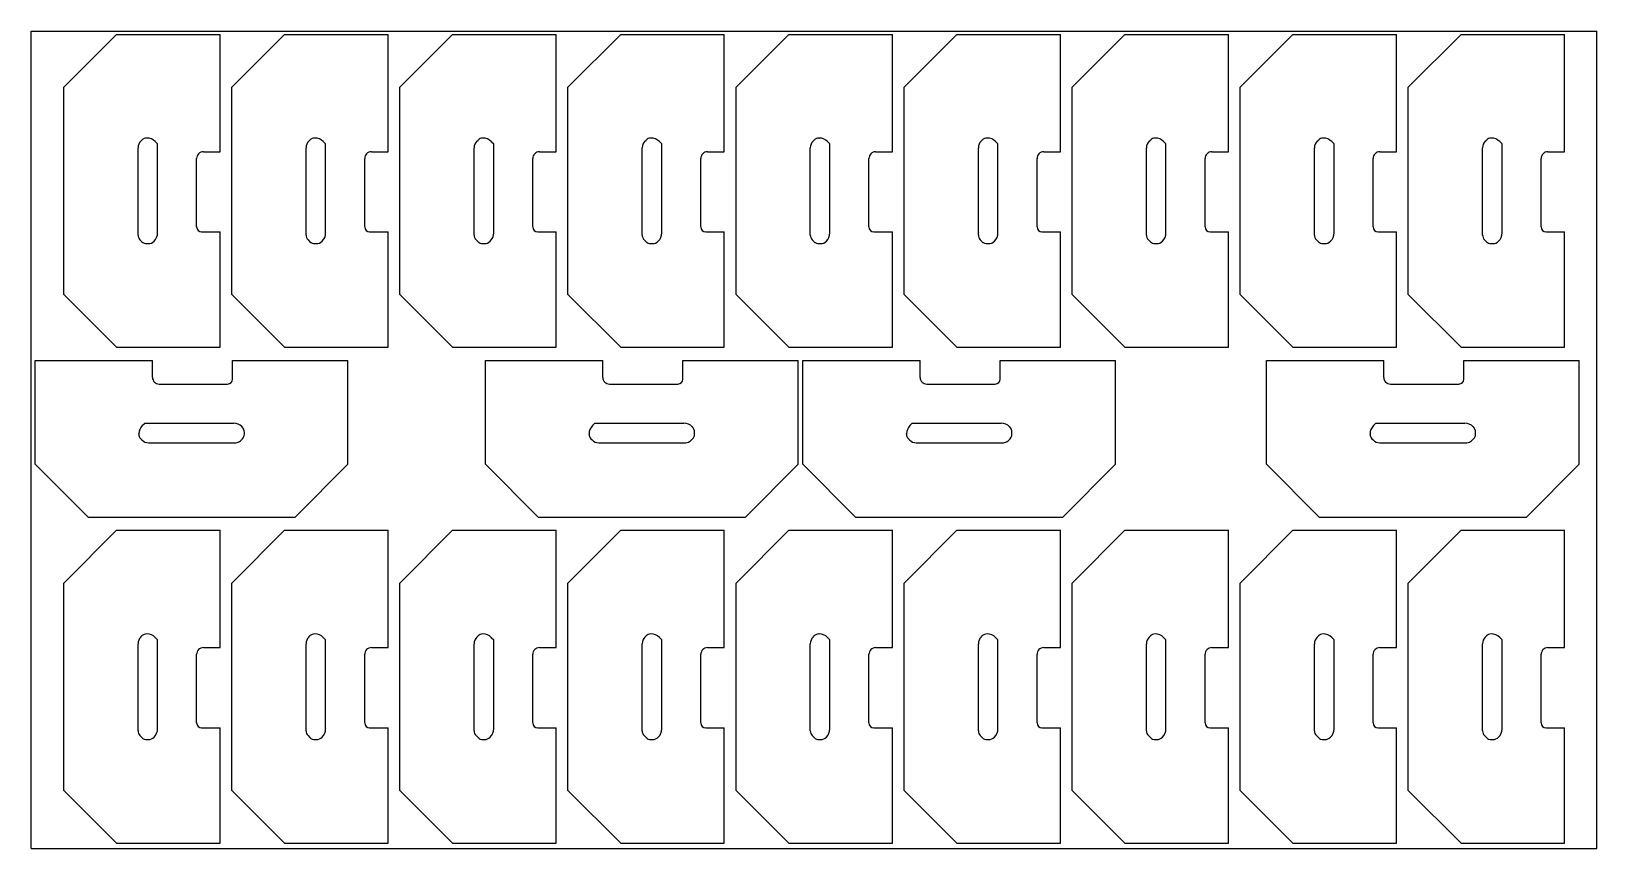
# Model space of a CAD drawing. Header units: millimetres. Extents: x 227 to 628, y 89 to 298.
import ezdxf

# ---------------------------------------------------------------- set-up
doc = ezdxf.new("R2010")
doc.units = ezdxf.units.MM
doc.layers.add('Mechanical28', color=56, linetype='Continuous')

# ---------------------------------------------------------------- blocks, each defined once
blk = doc.blocks.new('3G30A_W_TABS___C______41')
at = {"layer": 'Mechanical28'}
for p, q in [((13.5, 40), (0, 26.5)), ((13.5, 40), (66.5, 40)), ((39.5, 40), (66.5, 40)), ((66.5, 40), (80, 26.5)), ((0, 26.5), (0, 0)), ((80, 26.5), (80, 0)), ((27.5, 20.5), (27, 20)), ((28.71, 21), (29.5, 21)), ((29, 21), (51, 21)), ((52.71, 20.29), (53, 20)), ((26.5, 18.79), (26.5, 18.35)), ((52.6, 16.6), (52, 16)), ((53.5, 18.79), (53.5, 18.77)), ((29.27, 16), (51.5, 16)), ((51.5, 16), (52, 16)), ((29.5, 4.73), (29.5, 0)), ((30.77, 6), (31, 6)), ((31, 6), (48.29, 6)), ((50, 4.29), (50, 0)), ((0, 0), (29.5, 0)), ((50, 0), (80, 0))]:
    blk.add_line(p, q, dxfattribs=at)
for centre, radius, start, end in [((28.71, 19.29), 1.71, 90, 135), ((27.5, 20.5), 0.00000508, 225, 270), ((51, 18.59), 2.41, 45, 90), ((28.21, 18.79), 1.71, 135, 180), ((28.56, 18.35), 2.06, 180, 225), ((29.27, 19.07), 3.07, 225, 270), ((50.43, 18.77), 3.07, 315, 0), ((51.79, 18.79), 1.71, 0, 45), ((30.77, 4.73), 1.27, 90, 180), ((48.29, 4.29), 1.71, 45, 90), ((48.29, 4.29), 1.71, 0, 45)]:
    blk.add_arc(centre, radius, start, end, dxfattribs=at)
blk = doc.blocks.new('3G30A_W_TABS___C______42')
at = {"layer": 'Mechanical28'}
for p, q in [((13.5, 40), (0, 26.5)), ((13.5, 40), (66.5, 40)), ((39.5, 40), (66.5, 40)), ((66.5, 40), (80, 26.5)), ((0, 26.5), (0, 0)), ((80, 26.5), (80, 0)), ((27.5, 20.5), (27, 20)), ((28.71, 21), (29.5, 21)), ((29, 21), (51, 21)), ((52.71, 20.29), (53, 20)), ((26.5, 18.79), (26.5, 18.35)), ((52.6, 16.6), (52, 16)), ((53.5, 18.79), (53.5, 18.77)), ((29.27, 16), (51.5, 16)), ((51.5, 16), (52, 16)), ((29.5, 4.73), (29.5, 0)), ((30.77, 6), (31, 6)), ((31, 6), (48.29, 6)), ((50, 4.29), (50, 0)), ((0, 0), (29.5, 0)), ((50, 0), (80, 0))]:
    blk.add_line(p, q, dxfattribs=at)
for centre, radius, start, end in [((28.71, 19.29), 1.71, 90, 135), ((27.5, 20.5), 0.00000508, 225, 270), ((51, 18.59), 2.41, 45, 90), ((28.21, 18.79), 1.71, 135, 180), ((28.56, 18.35), 2.06, 180, 225), ((29.27, 19.07), 3.07, 225, 270), ((50.43, 18.77), 3.07, 315, 0), ((51.79, 18.79), 1.71, 0, 45), ((30.77, 4.73), 1.27, 90, 180), ((48.29, 4.29), 1.71, 45, 90), ((48.29, 4.29), 1.71, 0, 45)]:
    blk.add_arc(centre, radius, start, end, dxfattribs=at)
blk = doc.blocks.new('3G30A_W_TABS___C______43')
at = {"layer": 'Mechanical28'}
for p, q in [((13.5, 40), (0, 26.5)), ((66.5, 40), (13.5, 40)), ((66.5, 40), (39.5, 40)), ((80, 26.5), (66.5, 40)), ((0, 26.5), (0, 0)), ((80, 26.5), (80, 0)), ((27.5, 20.5), (27, 20)), ((29.5, 21), (28.71, 21)), ((51, 21), (29, 21)), ((53, 20), (52.71, 20.29)), ((26.5, 18.79), (26.5, 18.35)), ((52.6, 16.6), (52, 16)), ((53.5, 18.79), (53.5, 18.77)), ((51.5, 16), (29.27, 16)), ((52, 16), (51.5, 16)), ((29.5, 4.73), (29.5, 0)), ((31, 6), (30.77, 6)), ((48.29, 6), (31, 6)), ((50, 4.29), (50, 0)), ((29.5, 0), (0, 0)), ((80, 0), (50, 0))]:
    blk.add_line(p, q, dxfattribs=at)
for centre, radius, start, end in [((28.71, 19.29), 1.71, 90, 135), ((27.5, 20.5), 0.00000508, 225, 270), ((51, 18.59), 2.41, 45, 90), ((28.21, 18.79), 1.71, 135, 180), ((28.56, 18.35), 2.06, 180, 225), ((29.27, 19.07), 3.07, 225, 270), ((50.43, 18.77), 3.07, 315, 0), ((51.79, 18.79), 1.71, 0, 45), ((30.77, 4.73), 1.27, 90, 180), ((48.29, 4.29), 1.71, 45, 90), ((48.29, 4.29), 1.71, 0, 45)]:
    blk.add_arc(centre, radius, start, end, dxfattribs=at)
blk = doc.blocks.new('3G30A_W_TABS___C______44')
at = {"layer": 'Mechanical28'}
for p, q in [((13.5, 40), (0, 26.5)), ((13.5, 40), (66.5, 40)), ((39.5, 40), (66.5, 40)), ((66.5, 40), (80, 26.5)), ((0, 26.5), (0, 0)), ((80, 26.5), (80, 0)), ((27.5, 20.5), (27, 20)), ((28.71, 21), (29.5, 21)), ((29, 21), (51, 21)), ((52.71, 20.29), (53, 20)), ((26.5, 18.79), (26.5, 18.35)), ((52.6, 16.6), (52, 16)), ((53.5, 18.79), (53.5, 18.77)), ((29.27, 16), (51.5, 16)), ((51.5, 16), (52, 16)), ((29.5, 4.73), (29.5, 0)), ((30.77, 6), (31, 6)), ((31, 6), (48.29, 6)), ((50, 4.29), (50, 0)), ((0, 0), (29.5, 0)), ((50, 0), (80, 0))]:
    blk.add_line(p, q, dxfattribs=at)
for centre, radius, start, end in [((28.71, 19.29), 1.71, 90, 135), ((27.5, 20.5), 0.00000508, 225, 270), ((51, 18.59), 2.41, 45, 90), ((28.21, 18.79), 1.71, 135, 180), ((28.56, 18.35), 2.06, 180, 225), ((29.27, 19.07), 3.07, 225, 270), ((50.43, 18.77), 3.07, 315, 0), ((51.79, 18.79), 1.71, 0, 45), ((30.77, 4.73), 1.27, 90, 180), ((48.29, 4.29), 1.71, 45, 90), ((48.29, 4.29), 1.71, 0, 45)]:
    blk.add_arc(centre, radius, start, end, dxfattribs=at)
blk = doc.blocks.new('3G30A_W_TABS___C______45')
at = {"layer": 'Mechanical28'}
for p, q in [((13.5, 40), (0, 26.5)), ((13.5, 40), (66.5, 40)), ((39.5, 40), (66.5, 40)), ((66.5, 40), (80, 26.5)), ((0, 26.5), (0, 0)), ((80, 26.5), (80, 0)), ((27.5, 20.5), (27, 20)), ((28.71, 21), (29.5, 21)), ((29, 21), (51, 21)), ((52.71, 20.29), (53, 20)), ((26.5, 18.79), (26.5, 18.35)), ((52.6, 16.6), (52, 16)), ((53.5, 18.79), (53.5, 18.77)), ((29.27, 16), (51.5, 16)), ((51.5, 16), (52, 16)), ((29.5, 4.73), (29.5, 0)), ((30.77, 6), (31, 6)), ((31, 6), (48.29, 6)), ((50, 4.29), (50, 0)), ((0, 0), (29.5, 0)), ((50, 0), (80, 0))]:
    blk.add_line(p, q, dxfattribs=at)
for centre, radius, start, end in [((28.71, 19.29), 1.71, 90, 135), ((27.5, 20.5), 0.00000508, 225, 270), ((51, 18.59), 2.41, 45, 90), ((28.21, 18.79), 1.71, 135, 180), ((28.56, 18.35), 2.06, 180, 225), ((29.27, 19.07), 3.07, 225, 270), ((50.43, 18.77), 3.07, 315, 0), ((51.79, 18.79), 1.71, 0, 45), ((30.77, 4.73), 1.27, 90, 180), ((48.29, 4.29), 1.71, 45, 90), ((48.29, 4.29), 1.71, 0, 45)]:
    blk.add_arc(centre, radius, start, end, dxfattribs=at)
blk = doc.blocks.new('3G30A_W_TABS___C______46')
at = {"layer": 'Mechanical28'}
for p, q in [((13.5, 40), (0, 26.5)), ((13.5, 40), (66.5, 40)), ((39.5, 40), (66.5, 40)), ((66.5, 40), (80, 26.5)), ((0, 26.5), (0, 0)), ((80, 26.5), (80, 0)), ((27.5, 20.5), (27, 20)), ((28.71, 21), (29.5, 21)), ((29, 21), (51, 21)), ((52.71, 20.29), (53, 20)), ((26.5, 18.79), (26.5, 18.35)), ((52.6, 16.6), (52, 16)), ((53.5, 18.79), (53.5, 18.77)), ((29.27, 16), (51.5, 16)), ((51.5, 16), (52, 16)), ((29.5, 4.73), (29.5, 0)), ((30.77, 6), (31, 6)), ((31, 6), (48.29, 6)), ((50, 4.29), (50, 0)), ((0, 0), (29.5, 0)), ((50, 0), (80, 0))]:
    blk.add_line(p, q, dxfattribs=at)
for centre, radius, start, end in [((28.71, 19.29), 1.71, 90, 135), ((27.5, 20.5), 0.00000508, 225, 270), ((51, 18.59), 2.41, 45, 90), ((28.21, 18.79), 1.71, 135, 180), ((28.56, 18.35), 2.06, 180, 225), ((29.27, 19.07), 3.07, 225, 270), ((50.43, 18.77), 3.07, 315, 0), ((51.79, 18.79), 1.71, 0, 45), ((30.77, 4.73), 1.27, 90, 180), ((48.29, 4.29), 1.71, 45, 90), ((48.29, 4.29), 1.71, 0, 45)]:
    blk.add_arc(centre, radius, start, end, dxfattribs=at)
blk = doc.blocks.new('3G30A_W_TABS___C______47')
at = {"layer": 'Mechanical28'}
for p, q in [((13.5, 40), (0, 26.5)), ((13.5, 40), (66.5, 40)), ((39.5, 40), (66.5, 40)), ((66.5, 40), (80, 26.5)), ((0, 26.5), (0, 0)), ((80, 26.5), (80, 0)), ((27.5, 20.5), (27, 20)), ((28.71, 21), (29.5, 21)), ((29, 21), (51, 21)), ((52.71, 20.29), (53, 20)), ((26.5, 18.79), (26.5, 18.35)), ((52.6, 16.6), (52, 16)), ((53.5, 18.79), (53.5, 18.77)), ((29.27, 16), (51.5, 16)), ((51.5, 16), (52, 16)), ((29.5, 4.73), (29.5, 0)), ((30.77, 6), (31, 6)), ((31, 6), (48.29, 6)), ((50, 4.29), (50, 0)), ((0, 0), (29.5, 0)), ((50, 0), (80, 0))]:
    blk.add_line(p, q, dxfattribs=at)
for centre, radius, start, end in [((28.71, 19.29), 1.71, 90, 135), ((27.5, 20.5), 0.00000508, 225, 270), ((51, 18.59), 2.41, 45, 90), ((28.21, 18.79), 1.71, 135, 180), ((28.56, 18.35), 2.06, 180, 225), ((29.27, 19.07), 3.07, 225, 270), ((50.43, 18.77), 3.07, 315, 0), ((51.79, 18.79), 1.71, 0, 45), ((30.77, 4.73), 1.27, 90, 180), ((48.29, 4.29), 1.71, 45, 90), ((48.29, 4.29), 1.71, 0, 45)]:
    blk.add_arc(centre, radius, start, end, dxfattribs=at)
blk = doc.blocks.new('3G30A_W_TABS___C______48')
at = {"layer": 'Mechanical28'}
for p, q in [((13.5, 40), (0, 26.5)), ((13.5, 40), (66.5, 40)), ((39.5, 40), (66.5, 40)), ((66.5, 40), (80, 26.5)), ((0, 26.5), (0, 0)), ((80, 26.5), (80, 0)), ((27.5, 20.5), (27, 20)), ((28.71, 21), (29.5, 21)), ((29, 21), (51, 21)), ((52.71, 20.29), (53, 20)), ((26.5, 18.79), (26.5, 18.35)), ((52.6, 16.6), (52, 16)), ((53.5, 18.79), (53.5, 18.77)), ((29.27, 16), (51.5, 16)), ((51.5, 16), (52, 16)), ((29.5, 4.73), (29.5, 0)), ((30.77, 6), (31, 6)), ((31, 6), (48.29, 6)), ((50, 4.29), (50, 0)), ((0, 0), (29.5, 0)), ((50, 0), (80, 0))]:
    blk.add_line(p, q, dxfattribs=at)
for centre, radius, start, end in [((28.71, 19.29), 1.71, 90, 135), ((27.5, 20.5), 0.00000508, 225, 270), ((51, 18.59), 2.41, 45, 90), ((28.21, 18.79), 1.71, 135, 180), ((28.56, 18.35), 2.06, 180, 225), ((29.27, 19.07), 3.07, 225, 270), ((50.43, 18.77), 3.07, 315, 0), ((51.79, 18.79), 1.71, 0, 45), ((30.77, 4.73), 1.27, 90, 180), ((48.29, 4.29), 1.71, 45, 90), ((48.29, 4.29), 1.71, 0, 45)]:
    blk.add_arc(centre, radius, start, end, dxfattribs=at)
blk = doc.blocks.new('3G30A_W_TABS___C______49')
at = {"layer": 'Mechanical28'}
for p, q in [((13.5, 40), (0, 26.5)), ((66.5, 40), (13.5, 40)), ((66.5, 40), (39.5, 40)), ((80, 26.5), (66.5, 40)), ((0, 26.5), (0, 0)), ((80, 26.5), (80, 0)), ((27.5, 20.5), (27, 20)), ((29.5, 21), (28.71, 21)), ((51, 21), (29, 21)), ((53, 20), (52.71, 20.29)), ((26.5, 18.79), (26.5, 18.35)), ((52.6, 16.6), (52, 16)), ((53.5, 18.79), (53.5, 18.77)), ((51.5, 16), (29.27, 16)), ((52, 16), (51.5, 16)), ((29.5, 4.73), (29.5, 0)), ((31, 6), (30.77, 6)), ((48.29, 6), (31, 6)), ((50, 4.29), (50, 0)), ((29.5, 0), (0, 0)), ((80, 0), (50, 0))]:
    blk.add_line(p, q, dxfattribs=at)
for centre, radius, start, end in [((28.71, 19.29), 1.71, 90, 135), ((27.5, 20.5), 0.00000508, 225, 270), ((51, 18.59), 2.41, 45, 90), ((28.21, 18.79), 1.71, 135, 180), ((28.56, 18.35), 2.06, 180, 225), ((29.27, 19.07), 3.07, 225, 270), ((50.43, 18.77), 3.07, 315, 0), ((51.79, 18.79), 1.71, 0, 45), ((30.77, 4.73), 1.27, 90, 180), ((48.29, 4.29), 1.71, 45, 90), ((48.29, 4.29), 1.71, 0, 45)]:
    blk.add_arc(centre, radius, start, end, dxfattribs=at)
blk = doc.blocks.new('3G30A_W_TABS___C______50')
at = {"layer": 'Mechanical28'}
for p, q in [((13.5, 40), (0, 26.5)), ((13.5, 40), (66.5, 40)), ((39.5, 40), (66.5, 40)), ((66.5, 40), (80, 26.5)), ((0, 26.5), (0, 0)), ((80, 26.5), (80, 0)), ((27.5, 20.5), (27, 20)), ((28.71, 21), (29.5, 21)), ((29, 21), (51, 21)), ((52.71, 20.29), (53, 20)), ((26.5, 18.79), (26.5, 18.35)), ((52.6, 16.6), (52, 16)), ((53.5, 18.79), (53.5, 18.77)), ((29.27, 16), (51.5, 16)), ((51.5, 16), (52, 16)), ((29.5, 4.73), (29.5, 0)), ((30.77, 6), (31, 6)), ((31, 6), (48.29, 6)), ((50, 4.29), (50, 0)), ((0, 0), (29.5, 0)), ((50, 0), (80, 0))]:
    blk.add_line(p, q, dxfattribs=at)
for centre, radius, start, end in [((28.71, 19.29), 1.71, 90, 135), ((27.5, 20.5), 0.00000508, 225, 270), ((51, 18.59), 2.41, 45, 90), ((28.21, 18.79), 1.71, 135, 180), ((28.56, 18.35), 2.06, 180, 225), ((29.27, 19.07), 3.07, 225, 270), ((50.43, 18.77), 3.07, 315, 0), ((51.79, 18.79), 1.71, 0, 45), ((30.77, 4.73), 1.27, 90, 180), ((48.29, 4.29), 1.71, 45, 90), ((48.29, 4.29), 1.71, 0, 45)]:
    blk.add_arc(centre, radius, start, end, dxfattribs=at)
blk = doc.blocks.new('3G30A_W_TABS___C______51')
at = {"layer": 'Mechanical28'}
for p, q in [((13.5, 40), (0, 26.5)), ((13.5, 40), (66.5, 40)), ((39.5, 40), (66.5, 40)), ((66.5, 40), (80, 26.5)), ((0, 26.5), (0, 0)), ((80, 26.5), (80, 0)), ((27.5, 20.5), (27, 20)), ((28.71, 21), (29.5, 21)), ((29, 21), (51, 21)), ((52.71, 20.29), (53, 20)), ((26.5, 18.79), (26.5, 18.35)), ((52.6, 16.6), (52, 16)), ((53.5, 18.79), (53.5, 18.77)), ((29.27, 16), (51.5, 16)), ((51.5, 16), (52, 16)), ((29.5, 4.73), (29.5, 0)), ((30.77, 6), (31, 6)), ((31, 6), (48.29, 6)), ((50, 4.29), (50, 0)), ((0, 0), (29.5, 0)), ((50, 0), (80, 0))]:
    blk.add_line(p, q, dxfattribs=at)
for centre, radius, start, end in [((28.71, 19.29), 1.71, 90, 135), ((27.5, 20.5), 0.00000508, 225, 270), ((51, 18.59), 2.41, 45, 90), ((28.21, 18.79), 1.71, 135, 180), ((28.56, 18.35), 2.06, 180, 225), ((29.27, 19.07), 3.07, 225, 270), ((50.43, 18.77), 3.07, 315, 0), ((51.79, 18.79), 1.71, 0, 45), ((30.77, 4.73), 1.27, 90, 180), ((48.29, 4.29), 1.71, 45, 90), ((48.29, 4.29), 1.71, 0, 45)]:
    blk.add_arc(centre, radius, start, end, dxfattribs=at)
blk = doc.blocks.new('3G30A_W_TABS___C______52')
at = {"layer": 'Mechanical28'}
for p, q in [((13.5, 40), (0, 26.5)), ((66.5, 40), (13.5, 40)), ((66.5, 40), (39.5, 40)), ((80, 26.5), (66.5, 40)), ((0, 26.5), (0, 0)), ((80, 26.5), (80, 0)), ((27.5, 20.5), (27, 20)), ((29.5, 21), (28.71, 21)), ((51, 21), (29, 21)), ((53, 20), (52.71, 20.29)), ((26.5, 18.79), (26.5, 18.35)), ((52.6, 16.6), (52, 16)), ((53.5, 18.79), (53.5, 18.77)), ((51.5, 16), (29.27, 16)), ((52, 16), (51.5, 16)), ((29.5, 4.73), (29.5, 0)), ((31, 6), (30.77, 6)), ((48.29, 6), (31, 6)), ((50, 4.29), (50, 0)), ((29.5, 0), (0, 0)), ((80, 0), (50, 0))]:
    blk.add_line(p, q, dxfattribs=at)
for centre, radius, start, end in [((28.71, 19.29), 1.71, 90, 135), ((27.5, 20.5), 0.00000508, 225, 270), ((51, 18.59), 2.41, 45, 90), ((28.21, 18.79), 1.71, 135, 180), ((28.56, 18.35), 2.06, 180, 225), ((29.27, 19.07), 3.07, 225, 270), ((50.43, 18.77), 3.07, 315, 0), ((51.79, 18.79), 1.71, 0, 45), ((30.77, 4.73), 1.27, 90, 180), ((48.29, 4.29), 1.71, 45, 90), ((48.29, 4.29), 1.71, 0, 45)]:
    blk.add_arc(centre, radius, start, end, dxfattribs=at)
blk = doc.blocks.new('3G30A_W_TABS___C______53')
at = {"layer": 'Mechanical28'}
for p, q in [((13.5, 40), (0, 26.5)), ((13.5, 40), (66.5, 40)), ((39.5, 40), (66.5, 40)), ((66.5, 40), (80, 26.5)), ((0, 26.5), (0, 0)), ((80, 26.5), (80, 0)), ((27.5, 20.5), (27, 20)), ((28.71, 21), (29.5, 21)), ((29, 21), (51, 21)), ((52.71, 20.29), (53, 20)), ((26.5, 18.79), (26.5, 18.35)), ((52.6, 16.6), (52, 16)), ((53.5, 18.79), (53.5, 18.77)), ((29.27, 16), (51.5, 16)), ((51.5, 16), (52, 16)), ((29.5, 4.73), (29.5, 0)), ((30.77, 6), (31, 6)), ((31, 6), (48.29, 6)), ((50, 4.29), (50, 0)), ((0, 0), (29.5, 0)), ((50, 0), (80, 0))]:
    blk.add_line(p, q, dxfattribs=at)
for centre, radius, start, end in [((28.71, 19.29), 1.71, 90, 135), ((27.5, 20.5), 0.00000508, 225, 270), ((51, 18.59), 2.41, 45, 90), ((28.21, 18.79), 1.71, 135, 180), ((28.56, 18.35), 2.06, 180, 225), ((29.27, 19.07), 3.07, 225, 270), ((50.43, 18.77), 3.07, 315, 0), ((51.79, 18.79), 1.71, 0, 45), ((30.77, 4.73), 1.27, 90, 180), ((48.29, 4.29), 1.71, 45, 90), ((48.29, 4.29), 1.71, 0, 45)]:
    blk.add_arc(centre, radius, start, end, dxfattribs=at)
blk = doc.blocks.new('3G30A_W_TABS___C______54')
at = {"layer": 'Mechanical28'}
for p, q in [((13.5, 40), (0, 26.5)), ((13.5, 40), (66.5, 40)), ((39.5, 40), (66.5, 40)), ((66.5, 40), (80, 26.5)), ((0, 26.5), (0, 0)), ((80, 26.5), (80, 0)), ((27.5, 20.5), (27, 20)), ((28.71, 21), (29.5, 21)), ((29, 21), (51, 21)), ((52.71, 20.29), (53, 20)), ((26.5, 18.79), (26.5, 18.35)), ((52.6, 16.6), (52, 16)), ((53.5, 18.79), (53.5, 18.77)), ((29.27, 16), (51.5, 16)), ((51.5, 16), (52, 16)), ((29.5, 4.73), (29.5, 0)), ((30.77, 6), (31, 6)), ((31, 6), (48.29, 6)), ((50, 4.29), (50, 0)), ((0, 0), (29.5, 0)), ((50, 0), (80, 0))]:
    blk.add_line(p, q, dxfattribs=at)
for centre, radius, start, end in [((28.71, 19.29), 1.71, 90, 135), ((27.5, 20.5), 0.00000508, 225, 270), ((51, 18.59), 2.41, 45, 90), ((28.21, 18.79), 1.71, 135, 180), ((28.56, 18.35), 2.06, 180, 225), ((29.27, 19.07), 3.07, 225, 270), ((50.43, 18.77), 3.07, 315, 0), ((51.79, 18.79), 1.71, 0, 45), ((30.77, 4.73), 1.27, 90, 180), ((48.29, 4.29), 1.71, 45, 90), ((48.29, 4.29), 1.71, 0, 45)]:
    blk.add_arc(centre, radius, start, end, dxfattribs=at)
blk = doc.blocks.new('3G30A_W_TABS___C______55')
at = {"layer": 'Mechanical28'}
for p, q in [((13.5, 40), (0, 26.5)), ((13.5, 40), (66.5, 40)), ((39.5, 40), (66.5, 40)), ((66.5, 40), (80, 26.5)), ((0, 26.5), (0, 0)), ((80, 26.5), (80, 0)), ((27.5, 20.5), (27, 20)), ((28.71, 21), (29.5, 21)), ((29, 21), (51, 21)), ((52.71, 20.29), (53, 20)), ((26.5, 18.79), (26.5, 18.35)), ((52.6, 16.6), (52, 16)), ((53.5, 18.79), (53.5, 18.77)), ((29.27, 16), (51.5, 16)), ((51.5, 16), (52, 16)), ((29.5, 4.73), (29.5, 0)), ((30.77, 6), (31, 6)), ((31, 6), (48.29, 6)), ((50, 4.29), (50, 0)), ((0, 0), (29.5, 0)), ((50, 0), (80, 0))]:
    blk.add_line(p, q, dxfattribs=at)
for centre, radius, start, end in [((28.71, 19.29), 1.71, 90, 135), ((27.5, 20.5), 0.00000508, 225, 270), ((51, 18.59), 2.41, 45, 90), ((28.21, 18.79), 1.71, 135, 180), ((28.56, 18.35), 2.06, 180, 225), ((29.27, 19.07), 3.07, 225, 270), ((50.43, 18.77), 3.07, 315, 0), ((51.79, 18.79), 1.71, 0, 45), ((30.77, 4.73), 1.27, 90, 180), ((48.29, 4.29), 1.71, 45, 90), ((48.29, 4.29), 1.71, 0, 45)]:
    blk.add_arc(centre, radius, start, end, dxfattribs=at)
blk = doc.blocks.new('3G30A_W_TABS___C______56')
at = {"layer": 'Mechanical28'}
for p, q in [((13.5, 40), (0, 26.5)), ((13.5, 40), (66.5, 40)), ((39.5, 40), (66.5, 40)), ((66.5, 40), (80, 26.5)), ((0, 26.5), (0, 0)), ((80, 26.5), (80, 0)), ((27.5, 20.5), (27, 20)), ((28.71, 21), (29.5, 21)), ((29, 21), (51, 21)), ((52.71, 20.29), (53, 20)), ((26.5, 18.79), (26.5, 18.35)), ((52.6, 16.6), (52, 16)), ((53.5, 18.79), (53.5, 18.77)), ((29.27, 16), (51.5, 16)), ((51.5, 16), (52, 16)), ((29.5, 4.73), (29.5, 0)), ((30.77, 6), (31, 6)), ((31, 6), (48.29, 6)), ((50, 4.29), (50, 0)), ((0, 0), (29.5, 0)), ((50, 0), (80, 0))]:
    blk.add_line(p, q, dxfattribs=at)
for centre, radius, start, end in [((28.71, 19.29), 1.71, 90, 135), ((27.5, 20.5), 0.00000508, 225, 270), ((51, 18.59), 2.41, 45, 90), ((28.21, 18.79), 1.71, 135, 180), ((28.56, 18.35), 2.06, 180, 225), ((29.27, 19.07), 3.07, 225, 270), ((50.43, 18.77), 3.07, 315, 0), ((51.79, 18.79), 1.71, 0, 45), ((30.77, 4.73), 1.27, 90, 180), ((48.29, 4.29), 1.71, 45, 90), ((48.29, 4.29), 1.71, 0, 45)]:
    blk.add_arc(centre, radius, start, end, dxfattribs=at)
blk = doc.blocks.new('3G30A_W_TABS___C______57')
at = {"layer": 'Mechanical28'}
for p, q in [((13.5, 40), (0, 26.5)), ((13.5, 40), (66.5, 40)), ((39.5, 40), (66.5, 40)), ((66.5, 40), (80, 26.5)), ((0, 26.5), (0, 0)), ((80, 26.5), (80, 0)), ((27.5, 20.5), (27, 20)), ((28.71, 21), (29.5, 21)), ((29, 21), (51, 21)), ((52.71, 20.29), (53, 20)), ((26.5, 18.79), (26.5, 18.35)), ((52.6, 16.6), (52, 16)), ((53.5, 18.79), (53.5, 18.77)), ((29.27, 16), (51.5, 16)), ((51.5, 16), (52, 16)), ((29.5, 4.73), (29.5, 0)), ((30.77, 6), (31, 6)), ((31, 6), (48.29, 6)), ((50, 4.29), (50, 0)), ((0, 0), (29.5, 0)), ((50, 0), (80, 0))]:
    blk.add_line(p, q, dxfattribs=at)
for centre, radius, start, end in [((28.71, 19.29), 1.71, 90, 135), ((27.5, 20.5), 0.00000508, 225, 270), ((51, 18.59), 2.41, 45, 90), ((28.21, 18.79), 1.71, 135, 180), ((28.56, 18.35), 2.06, 180, 225), ((29.27, 19.07), 3.07, 225, 270), ((50.43, 18.77), 3.07, 315, 0), ((51.79, 18.79), 1.71, 0, 45), ((30.77, 4.73), 1.27, 90, 180), ((48.29, 4.29), 1.71, 45, 90), ((48.29, 4.29), 1.71, 0, 45)]:
    blk.add_arc(centre, radius, start, end, dxfattribs=at)
blk = doc.blocks.new('3G30A_W_TABS___C______58')
at = {"layer": 'Mechanical28'}
for p, q in [((13.5, 40), (0, 26.5)), ((13.5, 40), (66.5, 40)), ((39.5, 40), (66.5, 40)), ((66.5, 40), (80, 26.5)), ((0, 26.5), (0, 0)), ((80, 26.5), (80, 0)), ((27.5, 20.5), (27, 20)), ((28.71, 21), (29.5, 21)), ((29, 21), (51, 21)), ((52.71, 20.29), (53, 20)), ((26.5, 18.79), (26.5, 18.35)), ((52.6, 16.6), (52, 16)), ((53.5, 18.79), (53.5, 18.77)), ((29.27, 16), (51.5, 16)), ((51.5, 16), (52, 16)), ((29.5, 4.73), (29.5, 0)), ((30.77, 6), (31, 6)), ((31, 6), (48.29, 6)), ((50, 4.29), (50, 0)), ((0, 0), (29.5, 0)), ((50, 0), (80, 0))]:
    blk.add_line(p, q, dxfattribs=at)
for centre, radius, start, end in [((28.71, 19.29), 1.71, 90, 135), ((27.5, 20.5), 0.00000508, 225, 270), ((51, 18.59), 2.41, 45, 90), ((28.21, 18.79), 1.71, 135, 180), ((28.56, 18.35), 2.06, 180, 225), ((29.27, 19.07), 3.07, 225, 270), ((50.43, 18.77), 3.07, 315, 0), ((51.79, 18.79), 1.71, 0, 45), ((30.77, 4.73), 1.27, 90, 180), ((48.29, 4.29), 1.71, 45, 90), ((48.29, 4.29), 1.71, 0, 45)]:
    blk.add_arc(centre, radius, start, end, dxfattribs=at)
blk = doc.blocks.new('3G30A_W_TABS___C______59')
at = {"layer": 'Mechanical28'}
for p, q in [((13.5, 40), (0, 26.5)), ((13.5, 40), (66.5, 40)), ((39.5, 40), (66.5, 40)), ((66.5, 40), (80, 26.5)), ((0, 26.5), (0, 0)), ((80, 26.5), (80, 0)), ((27.5, 20.5), (27, 20)), ((28.71, 21), (29.5, 21)), ((29, 21), (51, 21)), ((52.71, 20.29), (53, 20)), ((26.5, 18.79), (26.5, 18.35)), ((52.6, 16.6), (52, 16)), ((53.5, 18.79), (53.5, 18.77)), ((29.27, 16), (51.5, 16)), ((51.5, 16), (52, 16)), ((29.5, 4.73), (29.5, 0)), ((30.77, 6), (31, 6)), ((31, 6), (48.29, 6)), ((50, 4.29), (50, 0)), ((0, 0), (29.5, 0)), ((50, 0), (80, 0))]:
    blk.add_line(p, q, dxfattribs=at)
for centre, radius, start, end in [((28.71, 19.29), 1.71, 90, 135), ((27.5, 20.5), 0.00000508, 225, 270), ((51, 18.59), 2.41, 45, 90), ((28.21, 18.79), 1.71, 135, 180), ((28.56, 18.35), 2.06, 180, 225), ((29.27, 19.07), 3.07, 225, 270), ((50.43, 18.77), 3.07, 315, 0), ((51.79, 18.79), 1.71, 0, 45), ((30.77, 4.73), 1.27, 90, 180), ((48.29, 4.29), 1.71, 45, 90), ((48.29, 4.29), 1.71, 0, 45)]:
    blk.add_arc(centre, radius, start, end, dxfattribs=at)
blk = doc.blocks.new('3G30A_W_TABS___C______60')
at = {"layer": 'Mechanical28'}
for p, q in [((13.5, 40), (0, 26.5)), ((66.5, 40), (13.5, 40)), ((66.5, 40), (39.5, 40)), ((80, 26.5), (66.5, 40)), ((0, 26.5), (0, 0)), ((80, 26.5), (80, 0)), ((27.5, 20.5), (27, 20)), ((29.5, 21), (28.71, 21)), ((51, 21), (29, 21)), ((53, 20), (52.71, 20.29)), ((26.5, 18.79), (26.5, 18.35)), ((52.6, 16.6), (52, 16)), ((53.5, 18.79), (53.5, 18.77)), ((51.5, 16), (29.27, 16)), ((52, 16), (51.5, 16)), ((29.5, 4.73), (29.5, 0)), ((31, 6), (30.77, 6)), ((48.29, 6), (31, 6)), ((50, 4.29), (50, 0)), ((29.5, 0), (0, 0)), ((80, 0), (50, 0))]:
    blk.add_line(p, q, dxfattribs=at)
for centre, radius, start, end in [((28.71, 19.29), 1.71, 90, 135), ((27.5, 20.5), 0.00000508, 225, 270), ((51, 18.59), 2.41, 45, 90), ((28.21, 18.79), 1.71, 135, 180), ((28.56, 18.35), 2.06, 180, 225), ((29.27, 19.07), 3.07, 225, 270), ((50.43, 18.77), 3.07, 315, 0), ((51.79, 18.79), 1.71, 0, 45), ((30.77, 4.73), 1.27, 90, 180), ((48.29, 4.29), 1.71, 45, 90), ((48.29, 4.29), 1.71, 0, 45)]:
    blk.add_arc(centre, radius, start, end, dxfattribs=at)
blk = doc.blocks.new('3G30A_W_TABS___C______61')
at = {"layer": 'Mechanical28'}
for p, q in [((13.5, 40), (0, 26.5)), ((13.5, 40), (66.5, 40)), ((39.5, 40), (66.5, 40)), ((66.5, 40), (80, 26.5)), ((0, 26.5), (0, 0)), ((80, 26.5), (80, 0)), ((27.5, 20.5), (27, 20)), ((28.71, 21), (29.5, 21)), ((29, 21), (51, 21)), ((52.71, 20.29), (53, 20)), ((26.5, 18.79), (26.5, 18.35)), ((52.6, 16.6), (52, 16)), ((53.5, 18.79), (53.5, 18.77)), ((29.27, 16), (51.5, 16)), ((51.5, 16), (52, 16)), ((29.5, 4.73), (29.5, 0)), ((30.77, 6), (31, 6)), ((31, 6), (48.29, 6)), ((50, 4.29), (50, 0)), ((0, 0), (29.5, 0)), ((50, 0), (80, 0))]:
    blk.add_line(p, q, dxfattribs=at)
for centre, radius, start, end in [((28.71, 19.29), 1.71, 90, 135), ((27.5, 20.5), 0.00000508, 225, 270), ((51, 18.59), 2.41, 45, 90), ((28.21, 18.79), 1.71, 135, 180), ((28.56, 18.35), 2.06, 180, 225), ((29.27, 19.07), 3.07, 225, 270), ((50.43, 18.77), 3.07, 315, 0), ((51.79, 18.79), 1.71, 0, 45), ((30.77, 4.73), 1.27, 90, 180), ((48.29, 4.29), 1.71, 45, 90), ((48.29, 4.29), 1.71, 0, 45)]:
    blk.add_arc(centre, radius, start, end, dxfattribs=at)
blk = doc.blocks.new('3G30A_W_TABS___C______62')
at = {"layer": 'Mechanical28'}
for p, q in [((13.5, 40), (0, 26.5)), ((13.5, 40), (66.5, 40)), ((39.5, 40), (66.5, 40)), ((66.5, 40), (80, 26.5)), ((0, 26.5), (0, 0)), ((80, 26.5), (80, 0)), ((27.5, 20.5), (27, 20)), ((28.71, 21), (29.5, 21)), ((29, 21), (51, 21)), ((52.71, 20.29), (53, 20)), ((26.5, 18.79), (26.5, 18.35)), ((52.6, 16.6), (52, 16)), ((53.5, 18.79), (53.5, 18.77)), ((29.27, 16), (51.5, 16)), ((51.5, 16), (52, 16)), ((29.5, 4.73), (29.5, 0)), ((30.77, 6), (31, 6)), ((31, 6), (48.29, 6)), ((50, 4.29), (50, 0)), ((0, 0), (29.5, 0)), ((50, 0), (80, 0))]:
    blk.add_line(p, q, dxfattribs=at)
for centre, radius, start, end in [((28.71, 19.29), 1.71, 90, 135), ((27.5, 20.5), 0.00000508, 225, 270), ((51, 18.59), 2.41, 45, 90), ((28.21, 18.79), 1.71, 135, 180), ((28.56, 18.35), 2.06, 180, 225), ((29.27, 19.07), 3.07, 225, 270), ((50.43, 18.77), 3.07, 315, 0), ((51.79, 18.79), 1.71, 0, 45), ((30.77, 4.73), 1.27, 90, 180), ((48.29, 4.29), 1.71, 45, 90), ((48.29, 4.29), 1.71, 0, 45)]:
    blk.add_arc(centre, radius, start, end, dxfattribs=at)

msp = doc.modelspace()

# ---------------------------------------------------------------- linework, layer by layer
at = {"layer": 'Mechanical28'}
for p, q in [((227.37, 88.88), (227.37, 297.88)), ((227.37, 297.88), (627.88, 297.88)), ((627.88, 89.38), (627.88, 297.88)), ((227.37, 88.88), (246.88, 88.88)), ((246.88, 88.88), (627.88, 88.88)), ((627.88, 88.88), (627.88, 89.38))]:
    msp.add_line(p, q, dxfattribs=at)

# ---------------------------------------------------------------- block references
for name, p, rotation in [('3G30A_W_TABS___C______42', (275.68, 217.08), 90), ('3G30A_W_TABS___C______44', (318.67, 217.08), 90), ('3G30A_W_TABS___C______46', (361.67, 217.08), 90), ('3G30A_W_TABS___C______48', (404.67, 217.08), 90), ('3G30A_W_TABS___C______50', (447.68, 217.08), 90), ('3G30A_W_TABS___C______54', (490.68, 217.08), 90), ('3G30A_W_TABS___C______56', (533.68, 217.08), 90), ('3G30A_W_TABS___C______58', (576.67, 217.08), 90), ('3G30A_W_TABS___C______62', (619.67, 217.08), 90), ('3G30A_W_TABS___C______43', (308.38, 213.68), 180), ('3G30A_W_TABS___C______49', (423.57, 213.68), 180), ('3G30A_W_TABS___C______52', (504.78, 213.68), 180), ('3G30A_W_TABS___C______60', (623.38, 213.68), 180), ('3G30A_W_TABS___C______41', (275.68, 90.28), 90), ('3G30A_W_TABS___C______45', (318.67, 90.28), 90), ('3G30A_W_TABS___C______47', (361.67, 90.28), 90), ('3G30A_W_TABS___C______51', (404.67, 90.28), 90), ('3G30A_W_TABS___C______53', (447.68, 90.28), 90), ('3G30A_W_TABS___C______55', (490.68, 90.28), 90), ('3G30A_W_TABS___C______57', (533.68, 90.28), 90), ('3G30A_W_TABS___C______59', (576.67, 90.28), 90), ('3G30A_W_TABS___C______61', (619.67, 90.28), 90)]:
    msp.add_blockref(name, p, dxfattribs=dict(rotation=rotation))

doc.saveas('drawing.dxf')
